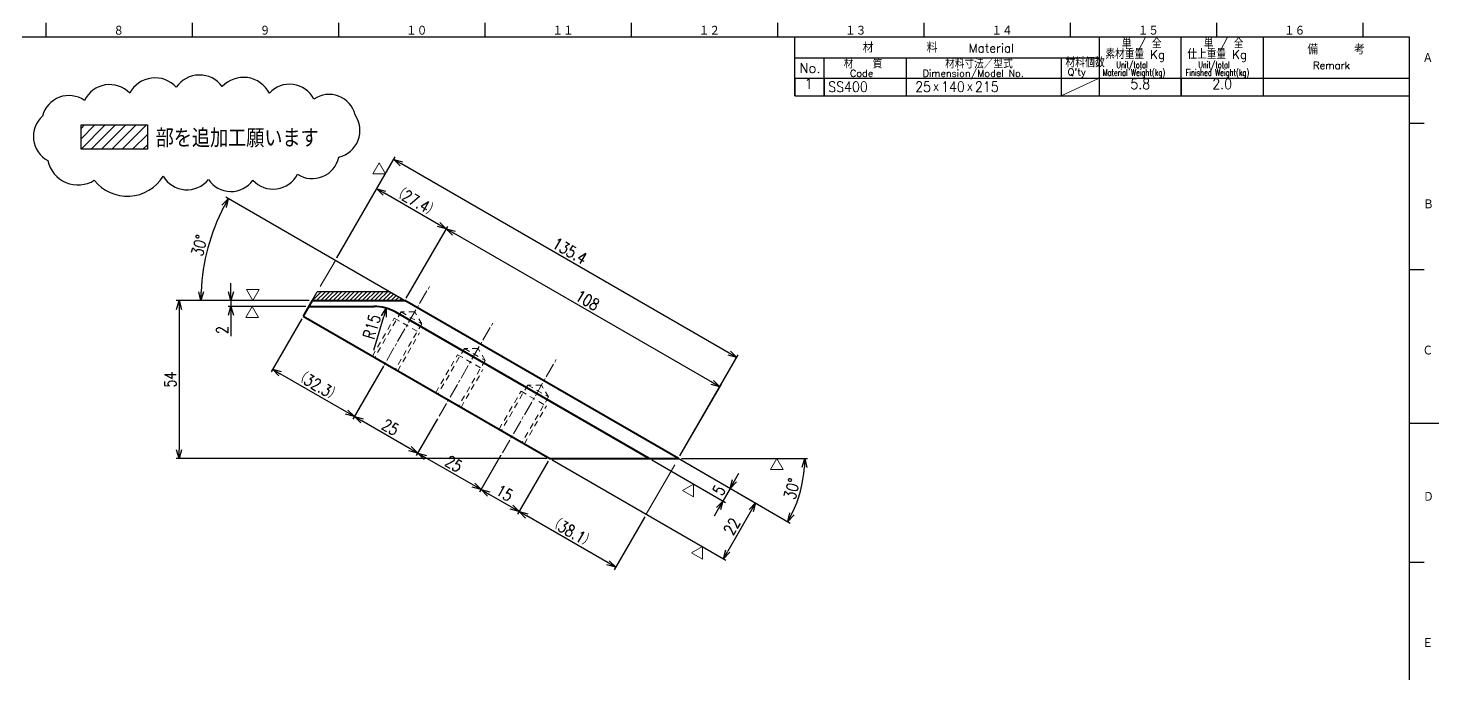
# Model space of a CAD drawing. Header units: millimetres. Extents: x 0 to 841, y 0 to 1188.
# Drawn here: x 354 to 836, y 361.4 to 582.1 of the extents above; entities that cross this region are included whole.
import ezdxf
from ezdxf.enums import TextEntityAlignment as Align

# ---------------------------------------------------------------- set-up
doc = ezdxf.new("R2010")
doc.units = ezdxf.units.MM
doc.linetypes.add('GEN7A', pattern=[7.5, 5, -0.75, 1, -0.75])
doc.linetypes.add('HIDDEN2', pattern=[3.5, 2, -1.5])
doc.layers.get('0').update_dxf_attribs({"linetype": 'CONTINUOUS', "lineweight": 20})
doc.layers.get('DEFPOINTS').update_dxf_attribs({"linetype": 'CONTINUOUS'})
for name, color, linetype, lineweight in [('2', 5, 'CONTINUOUS', 40), ('3A', 6, 'HIDDEN2', 20), ('4', 3, 'CONTINUOUS', 13), ('5', 3, 'CONTINUOUS', 13), ('7A', 4, 'GEN7A', 13), ('8', 1, 'CONTINUOUS', 13), ('_-3A', 6, 'HIDDEN2', 20)]:
    doc.layers.add(name, color=color, linetype=linetype, lineweight=lineweight)
doc.layers.add('RAHM2', color=1, linetype='CONTINUOUS')
doc.layers.add('RAHM3', color=52, linetype='CONTINUOUS')
doc.styles.add('DIMENSION', font='monotxt.shx', dxfattribs={"bigfont": 'bigfont.shx'})
doc.styles.get("Standard").update_dxf_attribs({"font": 'romans.shx', "width": 0.8, "bigfont": 'extfont2.shx'})
doc.dimstyles.new('GEN-ISO', dxfattribs={"dimtxt": 4, "dimasz": 3, "dimexe": 1, "dimexo": 1, "dimgap": 1, "dimtad": 3, "dimrnd": 0.01, "dimdsep": 46, "dimtxsty": 'Standard', "dimblk": 'OPEN30', "dimcen": 0, "dimclrt": 7, "dimadec": 3, "dimazin": 2, "dimtp": 0.1, "dimtm": 0.1, "dimtfac": 0.6, "dimtmove": 2, "dimatfit": 3, "dimldrblk": 'OPEN30', "dimfxl": 1, "dimarcsym": 0})
doc.dimstyles.new('GEN-ISO$4', dxfattribs={"dimtxt": 4, "dimasz": 3, "dimexe": 1, "dimexo": 1, "dimgap": 1, "dimtad": 1, "dimtoh": 1, "dimrnd": 0.01, "dimdsep": 46, "dimtxsty": 'Standard', "dimblk": 'OPEN30', "dimcen": 0, "dimclrt": 7, "dimazin": 2, "dimtp": 0.1, "dimtm": 0.1, "dimtfac": 0.6, "dimtofl": 0, "dimtmove": 0, "dimatfit": 2, "dimldrblk": 'OPEN30', "dimfxl": 1, "dimarcsym": 0})

# ---------------------------------------------------------------- blocks, each defined once
blk = doc.blocks.new('1A1ﾌﾞﾋﾝ')
at = {"layer": 'RAHM2', "color": 5, "linetype": 'Continuous'}
for p, q in [((360, 584), (360, 579)), ((410, 584), (410, 579)), ((460, 584), (460, 579)), ((510, 584), (510, 579)), ((560, 584), (560, 579)), ((610, 584), (610, 579)), ((660, 584), (660, 579)), ((710, 584), (710, 579)), ((760, 584), (760, 579)), ((810, 584), (810, 579)), ((826, 579), (25, 579)), ((826, 15), (826, 579)), ((831, 549.5), (826, 549.5)), ((831, 499.5), (826, 499.5)), ((836, 447), (826, 447)), ((831, 399.5), (826, 399.5))]:
    blk.add_line(p, q, dxfattribs=at)
at = {"layer": 'RAHM2', "color": 7, "linetype": 'Continuous'}
for p, q in [((616, 559), (616, 579)), ((720, 579), (720, 559)), ((748, 559), (748, 579)), ((776, 579), (776, 559)), ((616, 572), (720, 572)), ((626, 559), (626, 572)), ((654, 572), (654, 559)), ((707, 572), (707, 559)), ((616, 565), (826, 565)), ((616, 559), (826, 559))]:
    blk.add_line(p, q, dxfattribs=at)
at = {"layer": 'RAHM2', "color": 5, "linetype": 'Continuous'}
for s, height, p in [('８', 3.31, (383.1, 579.6)), ('９', 3.31, (433.1, 579.6)), ('１０', 3.311, (483.1, 579.6)), ('１１', 3.311, (533.1, 579.6)), ('１２', 3.311, (583.1, 579.6)), ('１３', 3.311, (633.1, 579.6)), ('１４', 3.311, (683.1, 579.6)), ('１５', 3.311, (733.1, 579.6)), ('１６', 3.311, (783.1, 579.6)), ('Ａ', 3.31, (830.43, 570.24)), ('Ｂ', 3.31, (830.65, 520.24)), ('Ｃ', 3.31, (830.43, 470.24)), ('Ｄ', 3.31, (830.65, 420.24)), ('Ｅ', 3.31, (830.43, 370.24))]:
    blk.add_text(s, height=height, dxfattribs=at).set_placement(p)
at = {"layer": 'RAHM2', "color": 7, "linetype": 'Continuous'}
for s, height, p in [('単 / 全', 3, (727.71, 575.26)), ('単 / 全', 3, (755.71, 575.26)), ('材\u3000\u3000\u3000\u3000\u3000料', 3.311, (639.18, 573.82)), ('Material', 3, (675.34, 573.82)), ('素材重量 Kg', 3, (722.08, 571.63)), ('仕上重量 Kg', 3, (750.08, 571.63)), ('備     考', 3.311, (791.08, 573.21)), ('No.', 3.311, (617.5, 566.82)), ('材\u3000\u3000質', 3, (632.68, 568.39)), ('材料寸法／型式', 3, (667.33, 568.39)), ('Remark', 2.5, (793.03, 568.16)), ('Code', 2.4, (634.82, 565.45)), ('Dimension/Model No.', 2.4, (659.65, 565.45)), ("Q'ty", 2.4, (709.19, 565.93))]:
    blk.add_text(s, height=height, dxfattribs=at).set_placement(p)
for s, height, width, p in [('材料個数', 3, 0.8, (708.41, 568.75)), ('Unit/total', 2.2, 0.7, (725.86, 568.49)), ('Unit/total', 2.2, 0.7, (753.86, 568.49)), ('Material Weight(kg)', 2.2, 0.68, (721.1, 565.86)), ('Finished Weight(kg)', 2.2, 0.68, (749.46, 565.86))]:
    blk.add_text(s, height=height, dxfattribs=dict(at, width=width)).set_placement(p)
at = {"layer": 'RAHM2', "color": 5, "linetype": 'Continuous', "width": 0.7}
for tag, p in [('HEADER3', (35, 566.01)), ('HEADER4', (54.75, 566)), ('HEADER15', (74.49, 566)), ('HEADER16', (94.43, 566))]:
    blk.add_attdef(tag, text='', height=6, dxfattribs=at).set_placement(p, align=Align.MIDDLE)
at = {"layer": 'RAHM2', "color": 7, "linetype": 'Continuous'}
blk.add_attdef('HEADER5', text='', height=2.5, dxfattribs=at).set_placement((63.69, 559.1), align=Align.BOTTOM_RIGHT)
for tag, height, width, p in [('HEADER25', 3.2, 0.63, (46.91, 45.38)), ('HEADER23', 3.33, 0.8, (71.4, 45.2)), ('HEADER24', 3.5, 0.8, (92.57, 45.22)), ('HEADER1', 5, 0.9, (775.12, 45.15)), ('HEADER22', 3.2, 0.63, (46.91, 38.38)), ('HEADER20', 3.33, 0.8, (71.4, 38.2)), ('HEADER21', 3.5, 0.8, (92.57, 38.22)), ('HEADER7', 5, 0.8, (590.38, 40.8)), ('GEN-TITLE-SCA', 4, 0.85, (677.79, 40.85)), ('HEADER2', 6, 0.9, (774.89, 36.68)), ('HEADER19', 3.2, 0.63, (46.91, 31.38)), ('HEADER17', 3.33, 0.8, (71.4, 31.2)), ('HEADER18', 3.5, 0.8, (92.57, 31.22)), ('HEADER11', 3.2, 0.63, (46.91, 24.38)), ('HEADER9', 3.33, 0.8, (71.4, 24.2)), ('HEADER10', 3.5, 0.8, (92.57, 24.22)), ('HEADER14', 3.31, 0.8, (542.54, 17.82))]:
    blk.add_attdef(tag, text='', height=height, dxfattribs=dict(at, width=width)).set_placement(p, align=Align.MIDDLE)
at = {"layer": 'RAHM2', "color": 7, "linetype": 'Continuous', "width": 0.8}
blk.add_attdef('GEN-TITLE-DAT', text='', height=3.5, dxfattribs=at).set_placement((691.35, 39.1), align=Align.BOTTOM_LEFT)
at = {"layer": 'RAHM2', "color": 5, "linetype": 'Continuous'}
blk.add_attdef('HEADER6', text='', height=5.8, dxfattribs=at).set_placement((623.09, 17.9), align=Align.BOTTOM_RIGHT)
at = {"layer": 'RAHM2', "color": 5, "linetype": 'Continuous', "style": 'DIMENSION', "width": 1.2}
for tag, p in [('HEADER13', (629.56, 16.75)), ('HEADER12', (663.26, 16.72)), ('GEN-TITLE-DWG', (732.79, 16.74))]:
    blk.add_attdef(tag, text='', height=7.02, dxfattribs=at).set_placement(p, align=Align.BOTTOM_LEFT)
at = {"layer": 'RAHM2', "color": 5, "linetype": 'Continuous', "style": 'DIMENSION'}
blk.add_attdef('HEADER8', text='', height=7.02, dxfattribs=at).set_placement((824.55, 16.71), align=Align.BOTTOM_RIGHT)
blk = doc.blocks.new('_Open30')
at = {"color": 0, "linetype": 'ByBlock', "lineweight": -2}
for p, q in [((-1, 0.27), (0, 0)), ((0, 0), (-1, -0.27)), ((0, 0), (-1, 0))]:
    blk.add_line(p, q, dxfattribs=at)
blk = doc.blocks.new('*D4')
at = {"layer": '5', "color": 0, "lineweight": -2, "transparency": 16777216}
for p, q in [((459.45, 503.56), (479.39, 538.11)), ((593.55, 471.04), (481.49, 535.74)), ((576.7, 435.87), (596.64, 470.41))]:
    blk.add_line(p, q, dxfattribs=at)
at = {"layer": 'DEFPOINTS', "color": 0, "transparency": 16777216}
for p in [(478.89, 537.24), (458.95, 502.7), (576.2, 435)]:
    blk.add_point(p, dxfattribs=at)
at = {"layer": '5', "color": 0, "lineweight": -2, "transparency": 16777216, "xscale": 3, "yscale": 3, "zscale": 3}
for p, rotation in [((478.89, 537.24), 149.9999999999995), ((596.14, 469.54), 329.9999999999994)]:
    blk.add_blockref('_Open30', p, dxfattribs=dict(at, rotation=rotation))
at = {"layer": '5', "color": 7, "transparency": 16777216, "insert": (539.02, 505.99), "char_height": 4, "attachment_point": 5, "rotation": 330}
blk.add_mtext('135.4', dxfattribs=at)
blk = doc.blocks.new('*D5')
at = {"layer": '5', "color": 0, "lineweight": -2, "transparency": 16777216}
for p, q in [((483.17, 489.87), (497.32, 514.38)), ((587.76, 461.02), (499.42, 512.02)), ((576.7, 435.87), (590.85, 460.38))]:
    blk.add_line(p, q, dxfattribs=at)
at = {"layer": 'DEFPOINTS', "color": 0, "transparency": 16777216}
for p in [(496.82, 513.52), (482.67, 489), (576.2, 435)]:
    blk.add_point(p, dxfattribs=at)
at = {"layer": '5', "color": 0, "lineweight": -2, "transparency": 16777216, "xscale": 3, "yscale": 3, "zscale": 3}
for p, rotation in [((496.82, 513.52), 149.9999999999967), ((590.35, 459.52), 329.9999999999967)]:
    blk.add_blockref('_Open30', p, dxfattribs=dict(at, rotation=rotation))
at = {"layer": '5', "color": 7, "transparency": 16777216, "insert": (545.09, 489.11), "char_height": 4, "attachment_point": 5, "rotation": 330}
blk.add_mtext('108', dxfattribs=at)
blk = doc.blocks.new('*D6')
at = {"layer": '5', "color": 0, "lineweight": -2, "transparency": 16777216}
for p, q in [((459.45, 503.56), (473.6, 528.08)), ((494.23, 515.02), (475.7, 525.71)), ((483.17, 489.87), (497.32, 514.38))]:
    blk.add_line(p, q, dxfattribs=at)
at = {"layer": 'DEFPOINTS', "color": 0, "transparency": 16777216}
for p in [(473.1, 527.21), (458.95, 502.7), (482.67, 489)]:
    blk.add_point(p, dxfattribs=at)
at = {"layer": '5', "color": 0, "lineweight": -2, "transparency": 16777216, "xscale": 3, "yscale": 3, "zscale": 3}
for p, rotation in [((473.1, 527.21), 149.9999999999969), ((496.82, 513.52), 329.9999999999969)]:
    blk.add_blockref('_Open30', p, dxfattribs=dict(at, rotation=rotation))
at = {"layer": '5', "color": 7, "transparency": 16777216, "insert": (486.46, 522.96), "char_height": 4, "attachment_point": 5, "rotation": 330}
blk.add_mtext('（27.4）', dxfattribs=at)
blk = doc.blocks.new('*D7')
at = {"layer": '5', "color": 0, "lineweight": -2, "transparency": 16777216}
for p, q in [((423.27, 492), (423.27, 495)), ((450.04, 489), (422.27, 489)), ((448.88, 487), (422.27, 487)), ((423.27, 489), (423.27, 487)), ((423.27, 484), (423.27, 476.87))]:
    blk.add_line(p, q, dxfattribs=at)
at = {"layer": 'DEFPOINTS', "color": 0, "transparency": 16777216}
for p in [(423.27, 487), (449.88, 487), (451.04, 489)]:
    blk.add_point(p, dxfattribs=at)
at = {"layer": '5', "color": 0, "lineweight": -2, "transparency": 16777216, "xscale": 3, "yscale": 3, "zscale": 3}
for p, rotation in [((423.27, 489), 270), ((423.27, 487), 90)]:
    blk.add_blockref('_Open30', p, dxfattribs=dict(at, rotation=rotation))
at = {"layer": '5', "color": 7, "transparency": 16777216, "insert": (420.27, 478.93), "char_height": 4, "attachment_point": 5, "rotation": 90}
blk.add_mtext('2', dxfattribs=at)
blk = doc.blocks.new('*D8')
at = {"layer": '5', "color": 0, "lineweight": -2, "transparency": 16777216}
for p, q in [((569.57, 438.83), (594.73, 424.3)), ((567.07, 434.5), (592.23, 419.97)), ((595.37, 427.4), (596.87, 430)), ((593.87, 424.8), (591.37, 420.47)), ((589.87, 417.87), (588.37, 415.27))]:
    blk.add_line(p, q, dxfattribs=at)
at = {"layer": 'DEFPOINTS', "color": 0, "transparency": 16777216}
for p in [(568.7, 439.33), (566.2, 435), (591.37, 420.47)]:
    blk.add_point(p, dxfattribs=at)
at = {"layer": '5', "color": 0, "lineweight": -2, "transparency": 16777216, "xscale": 3, "yscale": 3, "zscale": 3}
for p, rotation in [((593.87, 424.8), 240.0000000000016), ((591.37, 420.47), 60.00000000000156)]:
    blk.add_blockref('_Open30', p, dxfattribs=dict(at, rotation=rotation))
at = {"layer": '5', "color": 7, "transparency": 16777216, "insert": (590.02, 424.14), "char_height": 4, "attachment_point": 5, "rotation": 60}
blk.add_mtext('5', dxfattribs=at)
blk = doc.blocks.new('*D9')
at = {"layer": '5', "color": 0, "lineweight": -2, "transparency": 16777216}
for p, q in [((569.57, 438.83), (603.39, 419.3)), ((533.07, 434.5), (592.39, 400.25)), ((601.03, 417.2), (593.03, 403.35))]:
    blk.add_line(p, q, dxfattribs=at)
at = {"layer": 'DEFPOINTS', "color": 0, "transparency": 16777216}
for p in [(568.7, 439.33), (532.2, 435), (591.53, 400.75)]:
    blk.add_point(p, dxfattribs=at)
at = {"layer": '5', "color": 0, "lineweight": -2, "transparency": 16777216, "xscale": 3, "yscale": 3, "zscale": 3}
for p, rotation in [((602.53, 419.8), 60.00000000000147), ((591.53, 400.75), 240.0000000000015)]:
    blk.add_blockref('_Open30', p, dxfattribs=dict(at, rotation=rotation))
at = {"layer": '5', "color": 7, "transparency": 16777216, "insert": (594.43, 411.77), "char_height": 4, "attachment_point": 5, "rotation": 60}
blk.add_mtext('22', dxfattribs=at)
blk = doc.blocks.new('*D10')
at = {"layer": 'DEFPOINTS', "color": 0, "lineweight": -2, "transparency": 16777216}
for p, q in [((577.07, 434.5), (614.41, 412.94)), ((577.2, 435), (620.32, 435))]:
    blk.add_line(p, q, dxfattribs=at)
blk.add_arc((576.2, 435), 43.12, 333.9868, 356.0132, dxfattribs=at)
at = {"layer": 'DEFPOINTS', "color": 0, "transparency": 16777216}
for p in [(477.47, 492), (532.2, 435), (576.2, 435), (576.2, 435), (616.72, 420.25)]:
    blk.add_point(p, dxfattribs=at)
at = {"layer": 'DEFPOINTS', "color": 0, "lineweight": -2, "transparency": 16777216, "xscale": 3, "yscale": 3, "zscale": 3}
for p, rotation in [((619.32, 435), 88.00659600025816), ((613.55, 413.44), 241.9934039997387)]:
    blk.add_blockref('_Open30', p, dxfattribs=dict(at, rotation=rotation))
at = {"layer": 'DEFPOINTS', "color": 7, "transparency": 16777216, "insert": (614.96, 424.62), "char_height": 4, "attachment_point": 5, "rotation": 75}
blk.add_mtext('30°', dxfattribs=at)
blk = doc.blocks.new('*D11')
at = {"layer": '5', "color": 0, "lineweight": -2, "transparency": 16777216}
for p, q in [((531.7, 434.13), (521.23, 415.99)), ((552.13, 399.31), (524.32, 415.36)), ((564.7, 415.08), (554.23, 396.94))]:
    blk.add_line(p, q, dxfattribs=at)
at = {"layer": 'DEFPOINTS', "color": 0, "transparency": 16777216}
for p in [(532.2, 435), (521.73, 416.86), (565.2, 415.95)]:
    blk.add_point(p, dxfattribs=at)
at = {"layer": '5', "color": 0, "lineweight": -2, "transparency": 16777216, "xscale": 3, "yscale": 3, "zscale": 3}
for p, rotation in [((521.73, 416.86), 149.9999999999993), ((554.73, 397.81), 329.9999999999993)]:
    blk.add_blockref('_Open30', p, dxfattribs=dict(at, rotation=rotation))
at = {"layer": '5', "color": 7, "transparency": 16777216, "insert": (539.73, 409.93), "char_height": 4, "attachment_point": 5, "rotation": 330}
blk.add_mtext('（38.1）', dxfattribs=at)
blk = doc.blocks.new('*D12')
at = {"layer": '5', "color": 0, "lineweight": -2, "transparency": 16777216}
for p, q in [((515.52, 436.12), (508.24, 423.49)), ((519.13, 418.36), (511.33, 422.86))]:
    blk.add_line(p, q, dxfattribs=at)
at = {"layer": 'DEFPOINTS', "color": 0, "transparency": 16777216}
for p in [(516.02, 436.98), (532.2, 435), (508.74, 424.36)]:
    blk.add_point(p, dxfattribs=at)
at = {"layer": '5', "color": 0, "lineweight": -2, "transparency": 16777216, "xscale": 3, "yscale": 3, "zscale": 3}
for p, rotation in [((508.74, 424.36), 149.9999999999993), ((521.73, 416.86), 329.9999999999993)]:
    blk.add_blockref('_Open30', p, dxfattribs=dict(at, rotation=rotation))
at = {"layer": '5', "color": 7, "transparency": 16777216, "insert": (516.73, 423.21), "char_height": 4, "attachment_point": 5, "rotation": 330}
blk.add_mtext('15', dxfattribs=at)
blk = doc.blocks.new('*D13')
at = {"layer": '5', "color": 0, "lineweight": -2, "transparency": 16777216}
for p, q in [((493.87, 448.62), (486.58, 435.99)), ((506.14, 425.86), (489.68, 435.36))]:
    blk.add_line(p, q, dxfattribs=at)
at = {"layer": 'DEFPOINTS', "color": 0, "transparency": 16777216}
for p in [(494.37, 449.48), (487.08, 436.86), (516.02, 436.98)]:
    blk.add_point(p, dxfattribs=at)
at = {"layer": '5', "color": 0, "lineweight": -2, "transparency": 16777216, "xscale": 3, "yscale": 3, "zscale": 3}
for p, rotation in [((487.08, 436.86), 149.9999999999993), ((508.74, 424.36), 329.9999999999993)]:
    blk.add_blockref('_Open30', p, dxfattribs=dict(at, rotation=rotation))
at = {"layer": '5', "color": 7, "transparency": 16777216, "insert": (499.41, 433.21), "char_height": 4, "attachment_point": 5, "rotation": 330}
blk.add_mtext('25', dxfattribs=at)
blk = doc.blocks.new('*D14')
at = {"layer": '5', "color": 0, "lineweight": -2, "transparency": 16777216}
for p, q in [((472.22, 461.12), (464.93, 448.49)), ((484.49, 438.36), (468.03, 447.86))]:
    blk.add_line(p, q, dxfattribs=at)
at = {"layer": 'DEFPOINTS', "color": 0, "transparency": 16777216}
for p in [(472.72, 461.98), (465.43, 449.36), (494.37, 449.48)]:
    blk.add_point(p, dxfattribs=at)
at = {"layer": '5', "color": 0, "lineweight": -2, "transparency": 16777216, "xscale": 3, "yscale": 3, "zscale": 3}
for p, rotation in [((465.43, 449.36), 149.9999999999993), ((487.08, 436.86), 329.9999999999993)]:
    blk.add_blockref('_Open30', p, dxfattribs=dict(at, rotation=rotation))
at = {"layer": '5', "color": 7, "transparency": 16777216, "insert": (477.76, 445.71), "char_height": 4, "attachment_point": 5, "rotation": 330}
blk.add_mtext('25', dxfattribs=at)
blk = doc.blocks.new('*D15')
at = {"layer": '5', "color": 0, "lineweight": -2, "transparency": 16777216}
for p, q in [((447.45, 482.78), (436.97, 464.64)), ((462.84, 450.86), (440.07, 464)), ((475.41, 466.63), (464.93, 448.49))]:
    blk.add_line(p, q, dxfattribs=at)
at = {"layer": 'DEFPOINTS', "color": 0, "transparency": 16777216}
for p in [(447.95, 483.64), (437.47, 465.5), (475.91, 467.5)]:
    blk.add_point(p, dxfattribs=at)
at = {"layer": '5', "color": 0, "lineweight": -2, "transparency": 16777216, "xscale": 3, "yscale": 3, "zscale": 3}
for p, rotation in [((437.47, 465.5), 150.0000000000033), ((465.43, 449.36), 330.0000000000033)]:
    blk.add_blockref('_Open30', p, dxfattribs=dict(at, rotation=rotation))
at = {"layer": '5', "color": 7, "transparency": 16777216, "insert": (452.95, 460.03), "char_height": 4, "attachment_point": 5, "rotation": 330}
blk.add_mtext('（32.3）', dxfattribs=at)
blk = doc.blocks.new('*D16')
at = {"layer": '5', "color": 0, "lineweight": -2, "transparency": 16777216}
for p, q in [((481.8, 489.5), (421.46, 524.34)), ((450.04, 489), (411.99, 489))]:
    blk.add_line(p, q, dxfattribs=at)
blk.add_arc((482.67, 489), 69.68, 152.4671, 177.5329, dxfattribs=at)
at = {"layer": 'DEFPOINTS', "color": 0, "transparency": 16777216}
for p in [(417.19, 512.83), (451.04, 489), (482.67, 489), (482.67, 489), (576.2, 435)]:
    blk.add_point(p, dxfattribs=at)
at = {"layer": '5', "color": 0, "lineweight": -2, "transparency": 16777216, "xscale": 3, "yscale": 3, "zscale": 3}
for p, rotation in [((422.33, 523.84), 61.2335501554433), ((412.99, 489), 268.7664498445537)]:
    blk.add_blockref('_Open30', p, dxfattribs=dict(at, rotation=rotation))
at = {"layer": '5', "color": 7, "transparency": 16777216, "insert": (412.47, 507.81), "char_height": 4, "attachment_point": 5, "rotation": 75}
blk.add_mtext('30°', dxfattribs=at)
blk = doc.blocks.new('*D21')
at = {"layer": '5', "color": 0, "lineweight": -2, "transparency": 16777216}
for p, q in [((450.04, 489), (404.52, 489)), ((405.52, 486), (405.52, 438)), ((531.2, 435), (404.52, 435))]:
    blk.add_line(p, q, dxfattribs=at)
at = {"layer": 'DEFPOINTS', "color": 0, "transparency": 16777216}
for p in [(451.04, 489), (405.52, 435), (532.2, 435)]:
    blk.add_point(p, dxfattribs=at)
at = {"layer": '5', "color": 0, "lineweight": -2, "transparency": 16777216, "xscale": 3, "yscale": 3, "zscale": 3}
for p, rotation in [((405.52, 489), 90), ((405.52, 435), 270)]:
    blk.add_blockref('_Open30', p, dxfattribs=dict(at, rotation=rotation))
at = {"layer": '5', "color": 7, "transparency": 16777216, "insert": (402.52, 462), "char_height": 4, "attachment_point": 5, "rotation": 90}
blk.add_mtext('54', dxfattribs=at)
blk = doc.blocks.new('STDBUHIN')
at = {"color": 7}
for p, q in [((0, 0), (0, -6)), ((10, 0), (10, -6)), ((38, 0), (38, -6)), ((91, 0), (91, -6)), ((104, 0), (104, -6)), ((132, 0), (132, -6)), ((160, 0), (160, -6)), ((0, -6), (210, -6))]:
    blk.add_line(p, q, dxfattribs=at)
at = {"layer": 'RAHM3', "color": 7, "width": 0.9}
for tag, p in [('1GENST', (4.710911, -4.609434)), ('4GENST', (96.434633, -4.658422)), ('5GENST', (118, -4.729)), ('6GENST', (146, -4.729))]:
    blk.add_attdef(tag, text='', height=3.5, dxfattribs=at).set_placement(p, align=Align.BOTTOM_CENTER)
at = {"layer": 'RAHM3', "color": 7}
for tag, p, width in [('2GENST', (11.373533, -4.658422), 0.8), ('3GENST', (41.070972, -4.658422), 0.8), ('7GENST', (162.759538, -4.671383), 0.9)]:
    blk.add_attdef(tag, p, '', height=3.5, dxfattribs=dict(at, width=width))
blk = doc.blocks.new('*D58')
at = {"layer": '5', "color": 0, "lineweight": -2, "transparency": 16777216}
blk.add_line((472.11, 472), (475.48, 483.52), dxfattribs=at)
at = {"layer": 'DEFPOINTS', "color": 0, "transparency": 16777216}
for p in [(476.32, 486.4), (472.11, 472)]:
    blk.add_point(p, dxfattribs=at)
at = {"layer": '5', "color": 0, "lineweight": -2, "transparency": 16777216, "xscale": 3, "yscale": 3, "zscale": 3, "rotation": 73.7032540304806}
blk.add_blockref('_Open30', (476.32, 486.4), dxfattribs=at)
at = {"layer": '5', "color": 7, "transparency": 16777216, "insert": (471.36, 480.1), "char_height": 4, "attachment_point": 5, "rotation": 73.7033}
blk.add_mtext('R15', dxfattribs=at)

msp = doc.modelspace()

# ---------------------------------------------------------------- hatches: boundary and pattern name
at = {"layer": 'DEFPOINTS'}
h = msp.add_hatch(dxfattribs=at)
h.set_pattern_fill('_U', color=256, scale=2.5, angle=45, style=0, pattern_type=0)
h.set_pattern_definition([(45, (169.707, 140.4745), (-1.767767, 1.767767), [])])
h.paths.add_polyline_path([(394.703, 549.044), (372.054, 549.044), (372.054, 540.751), (394.703, 540.751)])
h = msp.add_hatch(dxfattribs=at)
h.set_pattern_fill('_USER', color=256, angle=45, pattern_type=0)
h.set_pattern_definition([(45, (51.2002, 0), (-0.7071068, 0.7071068), [])])
h.paths.add_polyline_path([(482.669, 489), (477.473, 492), (452.769, 492), (451.037, 489)])

# ---------------------------------------------------------------- linework, layer by layer
msp.add_line((720, 565), (707, 559))
at = {"layer": '2'}
for p, q in [((451.037, 489), (447.945, 483.645)), ((449.882, 487), (472.114, 487)), ((451.037, 489), (482.669, 489)), ((576.2, 435), (482.669, 489)), ((447.945, 483.645), (532.2, 435)), ((566.2, 435), (479.614, 484.99)), ((532.2, 435), (576.2, 435))]:
    msp.add_line(p, q, dxfattribs=at)
msp.add_arc((472.114, 472), 15, 60, 90, dxfattribs=at)
at = {"layer": '3A'}
for p, q in [((479.078, 482.99), (487.739, 477.99)), ((500.729, 470.49), (509.389, 465.49)), ((522.38, 457.99), (531.04, 452.99))]:
    msp.add_line(p, q, dxfattribs=at)
for points in [[(488.442, 481.048), (486.086, 485.128), (481.375, 485.128)], [(510.093, 468.548), (507.737, 472.628), (503.026, 472.628)], [(531.743, 456.048), (529.388, 460.128), (524.676, 460.128)]]:
    msp.add_lwpolyline(points, close=True, dxfattribs=at)
at = {"layer": '4'}
for points in [[(463.275, 500.197), (458.945, 502.697), (453.791, 493.77)], [(560.87, 418.447), (565.2, 415.947), (574.928, 432.797)]]:
    msp.add_lwpolyline(points, dxfattribs=at)
at = {"layer": '7A'}
for p, q in [((472.724, 461.984), (491.325, 494.202)), ((494.374, 449.484), (512.975, 481.702)), ((516.025, 436.984), (534.626, 469.202))]:
    msp.add_line(p, q, dxfattribs=at)
at = {"layer": '8'}
for points in [[(476.04, 532.306), (471.71, 532.306), (473.875, 536.056), (476.04, 532.306)], [(430.697, 489), (432.862, 492.75), (428.532, 492.75), (430.697, 489)], [(430.539, 487), (432.704, 483.25), (428.374, 483.25), (430.539, 487)], [(609.747, 435), (611.912, 431.25), (607.582, 431.25), (609.747, 435)], [(581.329, 426.266), (581.329, 421.935), (577.579, 424.1), (581.329, 426.266)], [(584.367, 404.881), (584.367, 400.551), (580.618, 402.716), (584.367, 404.881)]]:
    msp.add_lwpolyline(points, close=True, dxfattribs=at)
at = {"layer": '_-3A'}
for p, q in [((471.578, 470), (479.078, 482.99)), ((481.375, 485.128), (472.375, 469.54)), ((488.442, 481.048), (479.442, 465.46)), ((480.239, 465), (487.739, 477.99)), ((503.026, 472.628), (494.026, 457.04)), ((493.229, 457.5), (500.729, 470.49)), ((510.093, 468.548), (501.093, 452.96)), ((501.889, 452.5), (509.389, 465.49)), ((514.88, 445), (522.38, 457.99)), ((524.676, 460.128), (515.676, 444.54)), ((531.743, 456.048), (522.743, 440.46)), ((523.54, 440), (531.04, 452.99))]:
    msp.add_line(p, q, dxfattribs=at)
at = {"layer": 'DEFPOINTS'}
for p, q in [((451.037, 489), (452.769, 492)), ((477.473, 492), (452.769, 492)), ((477.473, 492), (482.669, 489))]:
    msp.add_line(p, q, dxfattribs=at)
msp.add_lwpolyline([(400.092, 531.489, 0.5205671), (415.548, 530.37, 0.5205671), (415.548, 530.37, 0.5205671), (430.779, 530.146, 0.5205671), (430.779, 530.146, 0.5205671), (446.011, 532.16, 0.5205671), (446.011, 532.16, 0.5205671), (460.122, 537.979, 0.5205671), (460.122, 537.979, 0.5205671), (465.722, 552.527, 0.5205671), (465.722, 552.527, 0.5205671), (451.611, 557.898, 0.5205671), (451.611, 557.898, 0.5205671), (436.379, 559.912, 0.5205671), (436.379, 559.912, 0.5205671), (420.252, 562.15, 0.5205671), (420.252, 562.15, 0.5205671), (404.572, 561.926, 0.5205671), (404.572, 561.926, 0.5205671), (388.669, 559.912, 0.5205671), (388.669, 559.912, 0.5205671), (373.213, 557.45, 0.5205671), (373.213, 557.45, 0.5205671), (358.877, 552.079, 0.5205671), (358.877, 552.079, 0.5205671), (360.669, 536.86, 0.5205671), (360.669, 536.86, 0.5205671), (376.573, 530.146, 0.5205671), (376.573, 530.146, 0.5205671)], format="xyb", close=True, dxfattribs=at)
msp.add_lwpolyline([(372.054, 549.044), (394.703, 549.044), (394.703, 540.751), (372.054, 540.751)], close=True, dxfattribs=at)

# ---------------------------------------------------------------- block references
at = {"layer": '2'}
msp.add_blockref('1A1ﾌﾞﾋﾝ', (0, 0), dxfattribs=at)
at = {"layer": 'RAHM2'}
ref = msp.add_blockref('STDBUHIN', (616, 565), dxfattribs=at)
ref.add_attrib('1GENST', '1', dxfattribs={"layer": 'RAHM3', "color": 7, "height": 3.5, "width": 0.9}).set_placement((620.711, 560.391), align=Align.BOTTOM_CENTER)
ref.add_attrib('2GENST', 'SS400', (627.374, 560.342), dxfattribs={"layer": 'RAHM3', "color": 7, "height": 3.5, "width": 0.9})
ref.add_attrib('3GENST', '25ｘ140ｘ215', (657.071, 560.342), dxfattribs={"layer": 'RAHM3', "color": 7, "height": 3.5, "width": 0.9})
ref.add_attrib('5GENST', '5.8', dxfattribs={"layer": 'RAHM3', "color": 7, "height": 3.5, "width": 0.9}).set_placement((734, 560.271), align=Align.BOTTOM_CENTER)
ref.add_attrib('6GENST', '2.0', dxfattribs={"layer": 'RAHM3', "color": 7, "height": 3.5, "width": 0.9}).set_placement((762, 560.271), align=Align.BOTTOM_CENTER)

# ---------------------------------------------------------------- texts
at = {"layer": 'DEFPOINTS', "width": 0.9}
msp.add_text('部を追加工願います', height=6.25, dxfattribs=at).set_placement((397.552, 541.39))

# ---------------------------------------------------------------- dimensions: what is measured, and where the dimension line sits
at = {"layer": '5'}
for p1, p2, distance, override, picture, middle in [((576.2, 435), (458.945, 502.697), -39.888, {"dimrnd": 0.1, "dimtmove": 0}, '*D4', (539.017, 505.99)), ((576.2, 435), (482.669, 489), -28.309, {"dimrnd": 0.1, "dimtmove": 0}, '*D5', (545.089, 489.115)), ((475.909, 467.5), (447.945, 483.645), 20.949, {"dimrnd": 0.1, "dimpost": '（<>）', "dimtmove": 0}, '*D15', (452.953, 460.028)), ((568.7, 439.33), (566.2, 435), 29.059, {"dimrnd": 0.1, "dimtmove": 0}, '*D8', (590.018, 424.135)), ((565.2, 415.947), (532.2, 435), 20.949, {"dimrnd": 0.1, "dimpost": '（<>）', "dimtmove": 0}, '*D11', (539.726, 409.93))]:
    dim = msp.add_aligned_dim(p1=p1, p2=p2, distance=distance, dimstyle='GEN-ISO', override=override, dxfattribs=at)
    dim.commit()
    dim.dimension.update_dxf_attribs({"geometry": picture, "text_midpoint": middle})
for base, p1, p2, angle, override, picture, middle in [((473.1, 527.214), (482.669, 489), (458.945, 502.697), 330, {"dimrnd": 0.1, "dimpost": '（<>）', "dimtmove": 0}, '*D6', (486.462, 522.963)), ((423.272, 487), (451.037, 489), (449.882, 487), 90, {"dimrnd": 0.1, "dimtmove": 0}, '*D7', (420.272, 478.933)), ((405.524, 435), (451.037, 489), (532.2, 435), 90, {"dimrnd": 0.1, "dimtmove": 0}, '*D21', (402.524, 462)), ((465.434, 449.358), (494.374, 449.484), (472.724, 461.984), 330, {"dimrnd": 0.1, "dimse1": 1, "dimtmove": 1}, '*D14', (477.76, 445.706)), ((487.085, 436.858), (516.025, 436.984), (494.374, 449.484), 330, {"dimrnd": 0.1, "dimse1": 1, "dimtmove": 1}, '*D13', (499.41, 433.206)), ((591.526, 400.748), (568.7, 439.33), (532.2, 435), 60, {"dimrnd": 0.1, "dimtmove": 0}, '*D9', (594.428, 411.774)), ((508.735, 424.358), (532.2, 435), (516.025, 436.984), 330, {"dimrnd": 0.1, "dimse1": 1, "dimtmove": 1}, '*D12', (516.731, 423.206))]:
    dim = msp.add_linear_dim(base=base, p1=p1, p2=p2, angle=angle, dimstyle='GEN-ISO', override=override, dxfattribs=at)
    dim.commit()
    dim.dimension.update_dxf_attribs({"geometry": picture, "text_midpoint": middle})
dim = msp.add_angular_dim_2l(base=(417.194, 512.831), line1=((482.669, 489), (451.037, 489)), line2=((576.2, 435), (482.669, 489)), dimstyle='GEN-ISO', override={"dimrnd": 0.1, "dimadec": 3, "dimazin": 2, "dimtmove": 0}, dxfattribs=at)
dim.commit()
dim.dimension.update_dxf_attribs({"geometry": '*D16', "text_midpoint": (412.469, 507.81)})
dim = msp.add_radius_dim(center=(472.114, 472), mpoint=(476.324, 486.397), dimstyle='GEN-ISO$4', override={"dimadec": 2}, dxfattribs=at)
dim.commit()
dim.dimension.update_dxf_attribs({"geometry": '*D58', "text_midpoint": (474.237, 479.259), "dimtype": 164})
at = {"layer": 'DEFPOINTS'}
dim = msp.add_angular_dim_2l(base=(616.722, 420.251), line1=((576.2, 435), (477.473, 492)), line2=((532.2, 435), (576.2, 435)), dimstyle='GEN-ISO', override={"dimrnd": 0.1, "dimadec": 3, "dimazin": 2, "dimtmove": 0}, dxfattribs=at)
dim.commit()
dim.dimension.update_dxf_attribs({"geometry": '*D10', "text_midpoint": (614.956, 424.615)})

doc.saveas('drawing.dxf')
